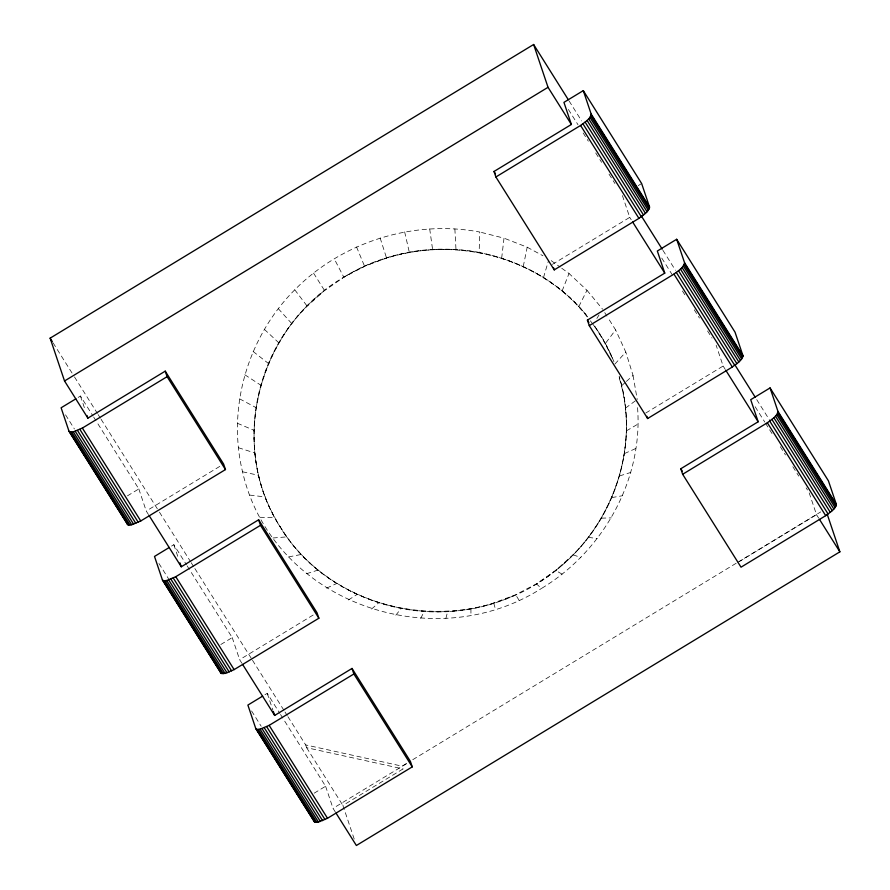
<?xml version="1.0" encoding="UTF-8"?>
<svg xmlns="http://www.w3.org/2000/svg" width="890" height="890" viewBox="0 0 890 890"><rect width="100%" height="100%" fill="white"/><g stroke="black" fill="none" stroke-linecap="round" stroke-linejoin="round"><path stroke-width="0.67" stroke-dasharray="4.45 3.34" d="M637.552 407.631C643.192 479.877 602.919 551.455 541.398 588.501L536.436 583.818C605.779 543.011 643.303 454.022 619.162 376.57C637.908 438.114 619.407 507.923 574.439 553.491L555.672 570.457L536.436 583.818L515.677 594.754L491.847 603.654C414.784 628.162 323.115 597.056 280.572 527.414C236.429 459.707 248.933 364.066 305.804 307.517L323.815 291.164L343.818 277.224L365.467 265.865L388.385 257.344C458.673 235.405 541.42 258.345 587.422 316.584M587.344 316.94C560.811 283.042 521.128 260.737 479.143 252.437L479.766 232.023C413.45 219.53 342.205 241.824 294.768 289.795C248.121 336.598 226.872 407.286 242.547 471.789C272.118 601.406 431.761 658.166 541.398 588.501M519.07 600.272L515.677 594.754C431.06 634.993 318.809 601.685 274.843 517.613C232.902 442.731 256.899 341.994 324.583 290.585L313.502 273.052M562.091 574.139L555.672 570.457C612.776 526.168 641.011 446.368 618.861 376.804M501.671 258.133L504.007 238.153L479.766 232.023M523.242 266.555L527.203 247.209L504.007 238.153M445.901 618.327L447.659 611.541M543.49 277.569L548.596 260.37M562.113 290.986L569.022 273.486L561.234 267.879M578.812 306.605L586.977 290.285L569.022 273.486M420.725 618.283L424.263 611.497M596.879 318.409L599.026 314.96M611.552 356.768L605.411 343.429L615.602 329.901L607.648 317.252M395.828 615.168L401.112 608.604M614.901 364.055L625.803 352.095L615.602 329.901M621.632 385.726L625.436 382.288M626.393 381.421L633.046 375.402L625.803 352.095M371.586 609.038L378.584 602.908M625.503 408.098L636.15 400.266M556.428 569.834C473.992 638.364 337.065 620.464 280.572 527.414C226.394 445.011 259.302 325.484 343.818 277.224L334.195 258.69M348.391 599.982L357.012 594.487M78.175 397.43L80.445 396.039L93.005 416.031M127.437 495.852L138.818 488.944L96.71 421.916M638.23 185.609L641.645 183.529M148.441 514.531L146.249 511.038L220.097 466.193M552.39 264.363L629.742 217.371L622.31 195.277M171.559 546.071L173.839 544.691L186.399 564.683M220.831 644.505L232.212 637.596L190.093 570.568M241.835 663.172L239.644 659.69L314.659 614.122M645.773 413.016L723.136 366.024L716.139 345.231M264.953 694.723L267.223 693.343L279.783 713.335M314.214 793.157L325.595 786.248L283.487 719.209M287.948 716.706L305.671 744.919L402.102 766.168L406.841 763.286M412.771 759.682L736.519 563.047M737.71 562.324L820.714 511.906M335.219 811.825L333.027 808.343L406.875 763.486M739.167 561.657L816.519 514.676L809.088 492.582L806.129 487.876M354.209 839.036L342.906 805.45L403.036 768.927L402.102 766.168M626.449 430.838L638.23 423.929M479.143 252.437C432.918 243.949 384.091 253.038 343.818 277.202C419.724 229.553 528.504 244.338 585.731 314.415L587.289 316.54M326.608 588.134L336.765 583.473M624.457 453.566L636.083 448.382M306.572 573.705L318.142 570.056M619.551 475.928L630.81 472.445M288.616 556.895L301.443 554.437M611.819 497.577L622.499 495.73M272.996 537.994L286.936 536.859M601.384 518.169L611.274 517.88M259.991 517.29L274.843 517.613M249.79 495.096L265.353 496.987M588.401 537.371L597.312 538.539M242.547 471.789L258.623 475.316M305.671 744.919L306.605 747.678L403.036 768.927M238.375 447.715L254.751 452.932M573.082 554.893L580.825 557.396M237.363 423.262L253.806 430.204M239.51 398.809L255.797 407.475M527.203 247.209L542.933 255.764M244.783 374.746L260.703 385.114M551.21 260.659L560.122 267.067M253.094 351.461L268.435 363.465M264.319 329.311L278.87 342.873M278.281 308.652L291.853 323.671M586.977 290.285L602.597 309.197M294.768 289.795L307.161 306.138M590.381 320.801L591.928 322.936M592.707 324.005C601.94 335.708 608.882 349.036 614.4 362.853M569.088 100.948L581.648 120.94M662.917 250.301L675.477 270.293M756.745 399.655L769.305 419.646M568.376 109.437L577.977 124.722M583.15 132.955L588.323 141.187M595.71 152.946L601.618 162.358M609.005 174.117L614.923 183.518M661.76 258.078L672.84 275.722M682.452 291.008L686.145 296.893M694.267 309.82L699.44 318.053M707.572 330.991L712 338.044M755.154 406.73L764.755 422.016M765.489 423.195L772.887 434.954M780.274 446.713L785.447 454.946M792.834 466.705L798.742 476.117M629.742 217.371L631.199 219.696M723.136 366.024L725.317 369.506M816.519 514.676L818.711 518.158M604.755 312.646L606.924 316.095M605.411 343.429L594.031 325.306L599.671 333.594L610.874 354.431L613.31 360.94M53.089 342.873L73.77 375.78M74.504 376.959L97.399 413.405M98.134 414.584L100.359 418.111M101.093 419.279L158.698 510.982M159.444 512.151L190.46 561.523M191.194 562.702L194.154 567.408M194.888 568.577L251.759 659.101M252.504 660.28L284.255 710.832M285 712L287.214 715.527M306.605 747.678L342.906 805.45M93.75 417.21L95.964 420.736M187.134 565.862L189.359 569.389M280.528 714.503L282.742 718.03M65.549 414.84L74.404 428.958M158.932 563.492L168.533 578.778M251.581 710.965L261.182 726.251M356.523 246.919L364.577 266.288M325.595 786.248L333.027 808.343M267.223 693.343L272.918 710.231M232.212 637.596L239.644 659.69M173.839 544.691L178.645 558.987M138.818 488.944L146.249 511.038M80.445 396.039L85.262 410.334M380.13 237.941L386.527 257.944M493.728 603.097L495.463 609.25M404.65 231.889L409.322 252.315M633.046 375.402L637.218 399.476M429.692 228.864L432.596 249.5M454.868 228.908L455.992 249.545M470.932 608.727L470.944 615.302"/><path stroke-width="1.33" d="M495.875 176.977L580.569 125.468C584.419 122.308 590.293 119.427 591.183 114.109L583.284 90.624L563.937 102.372L571.38 124.466L494.017 171.459L495.875 176.977L554.248 269.881L638.931 218.373C642.791 215.213 648.665 212.332 649.544 207.014L641.645 183.529L583.284 90.624M589.269 325.629L673.952 274.109C677.813 270.961 683.687 268.068 684.566 262.75L676.667 239.277L657.332 251.024L664.763 273.119L587.411 320.111L589.269 325.629L647.631 418.534L732.325 367.014C736.175 363.865 742.049 360.973 742.939 355.655L735.04 332.181L676.667 239.277M682.652 474.281L767.347 422.761C771.196 419.602 777.07 416.72 777.96 411.403L770.061 387.929L750.715 399.677L758.158 421.771L680.794 468.752L682.652 474.281L741.025 567.186L825.709 515.666C829.569 512.507 835.443 509.625 836.322 504.307L828.423 480.834L770.061 387.929M75.895 398.809L61.11 407.787L69.008 431.261L127.837 524.755L131.664 524.766L140.742 520.973L225.47 469.575L223.613 464.057L165.24 371.152L87.888 418.133L64.536 380.976L50.129 338.167L533.622 44.5L568.343 99.769M64.536 380.976L548.029 87.309L533.622 44.5M69.008 431.261L70.366 432.151L73.303 431.861L82.37 428.068L167.097 376.67L165.24 371.152M169.289 547.45L154.504 556.439L162.403 579.913L221.232 673.407L225.059 673.419L234.126 669.614L318.865 618.227L316.996 612.698L258.634 519.793L181.271 566.785L149.175 515.688M162.403 579.913L163.749 580.803L166.686 580.514L175.764 576.709L260.492 525.322L258.634 519.793M262.672 696.102L247.887 705.08L255.786 728.565L314.615 822.048L318.442 822.071L327.52 818.266L412.248 766.88L410.39 761.351L352.017 668.446L274.665 715.438L242.558 664.341M255.786 728.565L257.143 729.444L260.08 729.166L269.147 725.361L353.875 673.975L352.017 668.446M827.211 514.209L839.871 551.833L356.378 845.5L335.953 812.982M591.183 114.109L649.544 207.014M684.566 262.75L742.939 355.655M777.96 411.403L836.322 504.307M591.205 114.955L649.567 207.86M684.588 263.607L742.961 356.512M777.982 412.259L836.344 505.164M590.782 116.056L649.155 208.961M684.176 264.697L742.538 357.602M777.56 413.349L835.933 506.254M589.937 117.358L648.298 210.263M683.32 266.01L741.693 358.915M776.714 414.651L835.076 507.556M588.679 118.826L647.052 211.731M682.074 267.478L740.435 360.383M775.457 416.131L833.83 509.036M587.066 120.428L645.439 213.333M680.461 269.069L738.822 361.974M773.844 417.722L832.217 510.626M585.131 122.097L643.503 215.002M678.525 270.749L736.887 363.654M771.908 419.39L830.281 512.295M641.49 216.203L662.182 249.122M734.584 364.377L755.276 397.307M582.95 123.799L641.312 216.704M676.333 272.44L734.706 365.345M769.728 421.092L828.089 513.997M580.569 125.468L638.931 218.373M673.952 274.109L732.325 367.014M767.347 422.761L825.709 515.666M548.029 87.309L571.38 124.466M632.668 222.022L664.763 273.119M726.051 370.674L758.158 421.771M819.434 519.315L839.871 551.833M494.017 171.459L495.496 173.806M587.411 320.111L588.88 322.458M680.794 468.752L682.274 471.11M167.097 376.67L225.47 469.575M260.492 525.322L318.865 618.227M353.875 673.975L412.248 766.88M50.129 338.167L52.343 341.693M82.37 428.068L140.742 520.973M175.764 576.709L234.126 669.614M269.147 725.361L327.52 818.266M79.866 429.358L138.228 522.263M173.25 578.01L231.623 670.915M266.644 726.652L325.006 819.557M77.475 430.449L135.836 523.353M170.858 579.101L229.231 672.006M264.252 727.742L322.614 820.647M75.261 431.294L133.633 524.199M168.644 579.935L227.017 672.84M262.038 728.587L320.411 821.492M73.303 431.861L131.664 524.766M166.686 580.514L225.059 673.419M260.08 729.166L318.442 822.071M71.656 432.151L130.018 525.056M165.039 580.803L223.412 673.708M258.434 729.455L316.796 822.36M70.366 432.151L128.727 525.056M163.749 580.803L222.122 673.708M257.143 729.444L315.505 822.349M69.476 431.85L127.837 524.755M162.859 580.502L221.232 673.407M256.253 729.144L314.615 822.048M646.885 416.32L647.631 418.534M553.502 267.679L554.248 269.881M313.28 818.856L314.159 821.47M273.352 711.533L274.665 715.438M219.886 670.215L220.764 672.818M179.958 562.88L181.271 566.785M126.502 521.562L127.381 524.166M87.009 415.541L87.888 418.133"/></g></svg>
